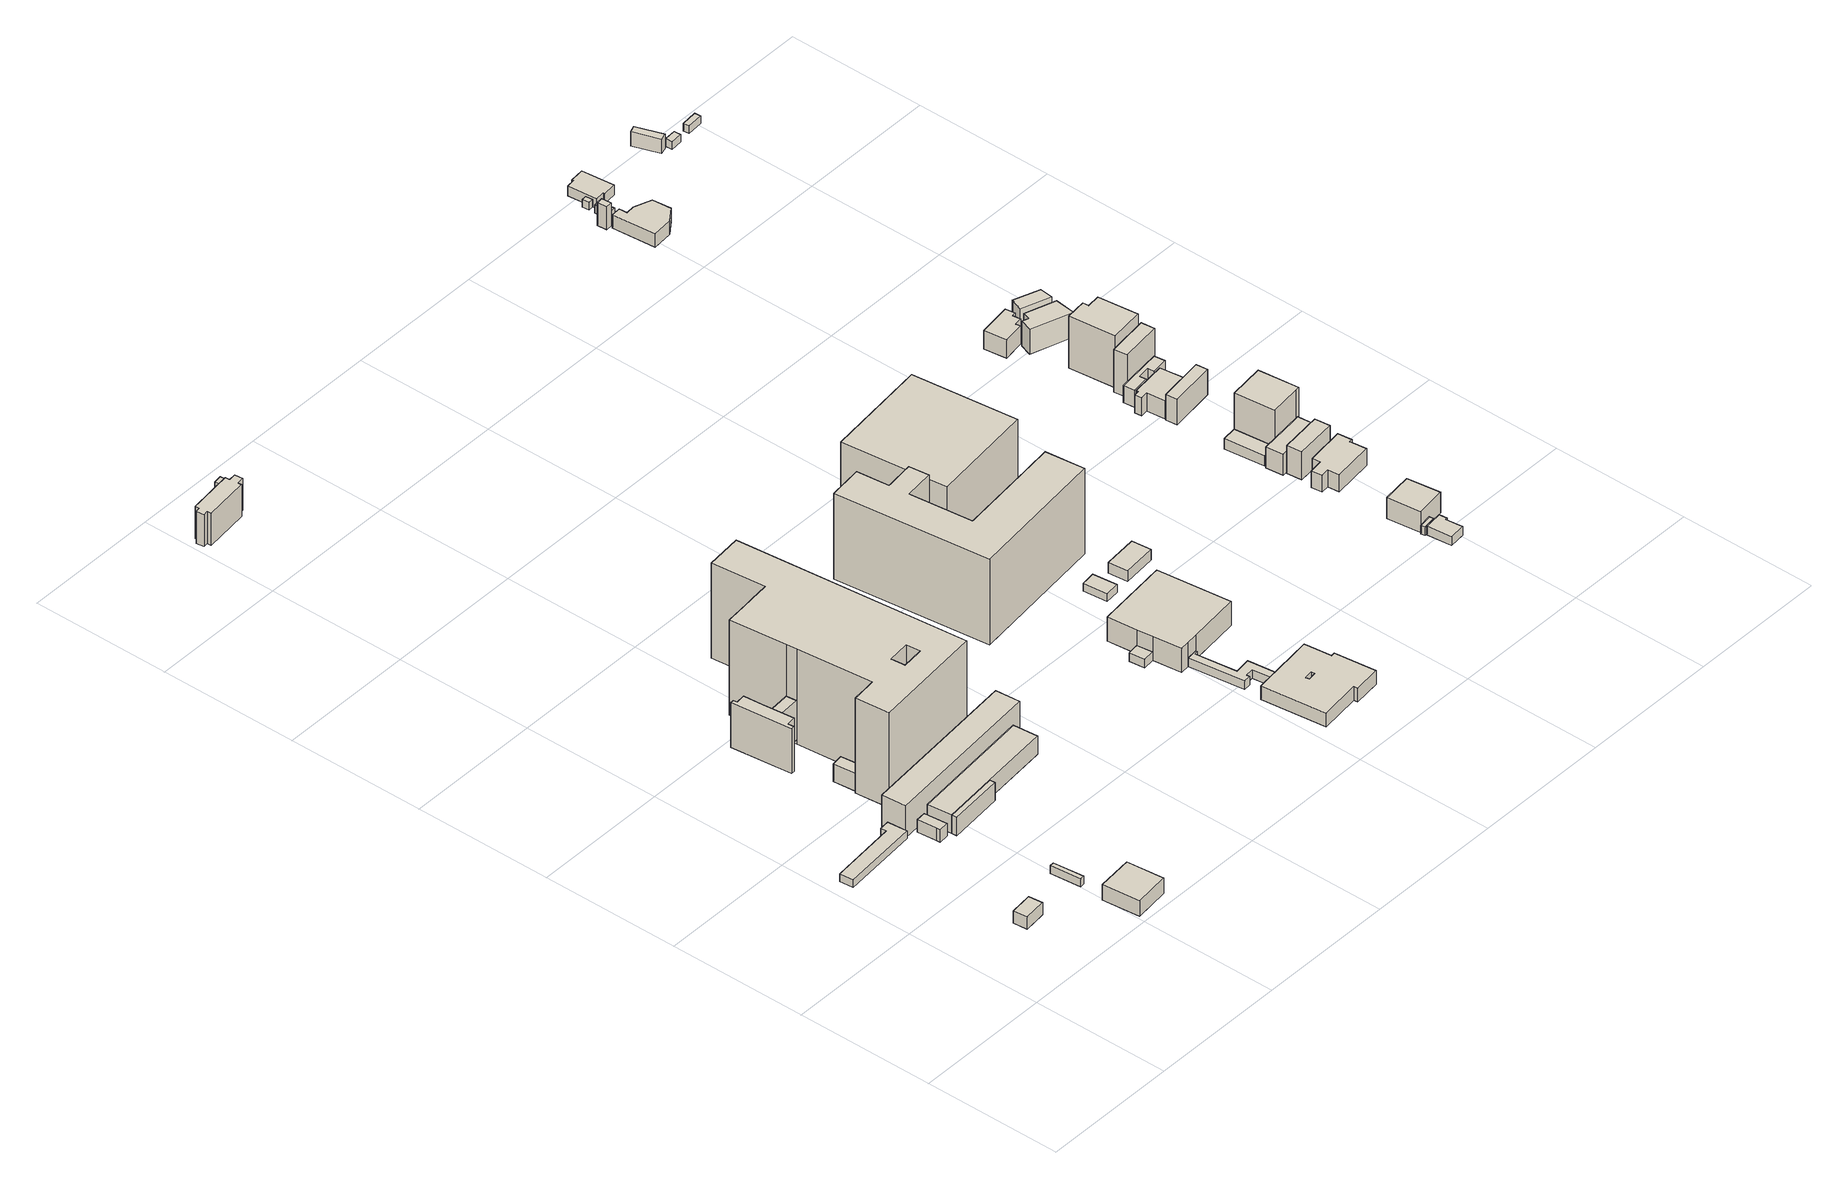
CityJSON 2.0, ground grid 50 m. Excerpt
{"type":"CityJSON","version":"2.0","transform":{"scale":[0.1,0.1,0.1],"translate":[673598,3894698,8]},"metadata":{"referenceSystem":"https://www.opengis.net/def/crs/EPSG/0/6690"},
"CityObjects":{
"building1":{"type":"Building","attributes":{"class":"3003","usage":"421","measuredHeight":9.3,"storeysAboveGround":1,"BuildingDetailAttribute.totalFloorArea":42.34,"BuildingDetailAttribute.buildingFootprintArea":42.34,"BuildingDetailAttribute.buildingRoofEdgeArea":42.34,"BuildingDetailAttribute.urbanPlanType":"21","BuildingDetailAttribute.landUseType":"214","BuildingDetailAttribute.surveyYear":2021,"BuildingIDAttribute.prefecture":"23","BuildingIDAttribute.city":"23106"},"address":[{"country":"日本","locality":"愛知県名古屋市"}],"geometry":[{"type":"Solid","lod":"1","boundaries":[[[[0,1,2,3]],[[2,4,5,3]],[[1,6,4,2]],[[0,7,6,1]],[[3,5,7,0]],[[4,6,7,5]]]]}]},
"building2":{"type":"Building","attributes":{"class":"3003","usage":"421","measuredHeight":4.6,"storeysAboveGround":1,"BuildingDetailAttribute.totalFloorArea":151.61,"BuildingDetailAttribute.buildingFootprintArea":151.61,"BuildingDetailAttribute.buildingRoofEdgeArea":151.61,"BuildingDetailAttribute.urbanPlanType":"21","BuildingDetailAttribute.landUseType":"214","BuildingDetailAttribute.surveyYear":2021,"BuildingIDAttribute.prefecture":"23","BuildingIDAttribute.city":"23106"},"address":[{"country":"日本","locality":"愛知県名古屋市"}],"geometry":[{"type":"Solid","lod":"1","boundaries":[[[[8,9,10,11,12,13]],[[12,14,15,13]],[[11,16,14,12]],[[10,17,16,11]],[[9,18,17,10]],[[8,19,18,9]],[[13,15,19,8]],[[14,16,17,18,19,15]]]]}]},
"building3":{"type":"Building","attributes":{"class":"3001","usage":"421","measuredHeight":5.9,"storeysAboveGround":1,"BuildingDetailAttribute.totalFloorArea":30.28,"BuildingDetailAttribute.buildingFootprintArea":30.28,"BuildingDetailAttribute.buildingRoofEdgeArea":30.28,"BuildingDetailAttribute.urbanPlanType":"21","BuildingDetailAttribute.landUseType":"214","BuildingDetailAttribute.surveyYear":2021,"BuildingIDAttribute.prefecture":"23","BuildingIDAttribute.city":"23106"},"address":[{"country":"日本","locality":"愛知県名古屋市"}],"geometry":[{"type":"Solid","lod":"1","boundaries":[[[[20,21,22,23,24]],[[23,25,26,24]],[[22,27,25,23]],[[21,28,27,22]],[[20,29,28,21]],[[24,26,29,20]],[[25,27,28,29,26]]]]}]},
"building4":{"type":"Building","attributes":{"class":"9999","usage":"421","measuredHeight":3.7,"storeysAboveGround":1,"BuildingDetailAttribute.totalFloorArea":19.11,"BuildingDetailAttribute.buildingFootprintArea":19.11,"BuildingDetailAttribute.buildingRoofEdgeArea":19.11,"BuildingDetailAttribute.urbanPlanType":"21","BuildingDetailAttribute.landUseType":"214","BuildingDetailAttribute.surveyYear":2021,"BuildingIDAttribute.prefecture":"23","BuildingIDAttribute.city":"23106"},"address":[{"country":"日本","locality":"愛知県名古屋市"}],"geometry":[{"type":"Solid","lod":"1","boundaries":[[[[30,31,32,33]],[[32,34,35,33]],[[31,36,34,32]],[[30,37,36,31]],[[33,35,37,30]],[[34,36,37,35]]]]}]},
"building5":{"type":"Building","attributes":{"class":"9999","usage":"421","measuredHeight":16.4,"storeysAboveGround":1,"BuildingDetailAttribute.totalFloorArea":176.17,"BuildingDetailAttribute.buildingFootprintArea":176.17,"BuildingDetailAttribute.buildingRoofEdgeArea":176.17,"BuildingDetailAttribute.urbanPlanType":"21","BuildingDetailAttribute.landUseType":"214","BuildingDetailAttribute.surveyYear":2021,"BuildingIDAttribute.prefecture":"23","BuildingIDAttribute.city":"23106"},"address":[{"country":"日本","locality":"愛知県名古屋市"}],"geometry":[{"type":"Solid","lod":"1","boundaries":[[[[38,39,40,41]],[[40,42,43,41]],[[39,44,42,40]],[[38,45,44,39]],[[41,43,45,38]],[[42,44,45,43]]]]}]},
"building6":{"type":"Building","attributes":{"class":"9999","usage":"421","measuredHeight":8.1,"storeysAboveGround":1,"BuildingDetailAttribute.totalFloorArea":39.26,"BuildingDetailAttribute.buildingFootprintArea":39.26,"BuildingDetailAttribute.buildingRoofEdgeArea":39.26,"BuildingDetailAttribute.urbanPlanType":"21","BuildingDetailAttribute.landUseType":"214","BuildingDetailAttribute.surveyYear":2021,"BuildingIDAttribute.prefecture":"23","BuildingIDAttribute.city":"23106"},"address":[{"country":"日本","locality":"愛知県名古屋市"}],"geometry":[{"type":"Solid","lod":"1","boundaries":[[[[46,47,48,49]],[[48,50,51,49]],[[47,52,50,48]],[[46,53,52,47]],[[49,51,53,46]],[[50,52,53,51]]]]}]},
"building7":{"type":"Building","attributes":{"class":"3003","usage":"421","measuredHeight":20.4,"storeysAboveGround":4,"BuildingDetailAttribute.totalFloorArea":359.58,"BuildingDetailAttribute.buildingFootprintArea":89.9,"BuildingDetailAttribute.buildingRoofEdgeArea":89.9,"BuildingDetailAttribute.urbanPlanType":"21","BuildingDetailAttribute.landUseType":"214","BuildingDetailAttribute.surveyYear":2021,"BuildingIDAttribute.prefecture":"23","BuildingIDAttribute.city":"23106"},"address":[{"country":"日本","locality":"愛知県名古屋市"}],"geometry":[{"type":"Solid","lod":"1","boundaries":[[[[54,55,56,57,58,59,60,61,62,63]],[[62,64,65,63]],[[61,66,64,62]],[[60,67,66,61]],[[59,68,67,60]],[[58,69,68,59]],[[57,70,69,58]],[[56,71,70,57]],[[55,72,71,56]],[[54,73,72,55]],[[63,65,73,54]],[[64,66,67,68,69,70,71,72,73,65]]]]}]},
"building8":{"type":"Building","attributes":{"class":"3003","usage":"421","measuredHeight":28.9,"storeysAboveGround":1,"BuildingDetailAttribute.totalFloorArea":34.9,"BuildingDetailAttribute.buildingFootprintArea":34.9,"BuildingDetailAttribute.buildingRoofEdgeArea":34.9,"BuildingDetailAttribute.urbanPlanType":"21","BuildingDetailAttribute.landUseType":"214","BuildingDetailAttribute.surveyYear":2021,"BuildingIDAttribute.prefecture":"23","BuildingIDAttribute.city":"23106"},"address":[{"country":"日本","locality":"愛知県名古屋市"}],"geometry":[{"type":"Solid","lod":"1","boundaries":[[[[74,75,76,77]],[[76,78,79,77]],[[75,80,78,76]],[[74,81,80,75]],[[77,79,81,74]],[[78,80,81,79]]]]}]},
"building9":{"type":"Building","attributes":{"class":"9999","usage":"421","measuredHeight":21.2,"storeysAboveGround":4,"BuildingDetailAttribute.totalFloorArea":181.67,"BuildingDetailAttribute.buildingFootprintArea":45.42,"BuildingDetailAttribute.buildingRoofEdgeArea":45.42,"BuildingDetailAttribute.urbanPlanType":"21","BuildingDetailAttribute.landUseType":"214","BuildingDetailAttribute.surveyYear":2021,"BuildingIDAttribute.prefecture":"23","BuildingIDAttribute.city":"23106"},"address":[{"country":"日本","locality":"愛知県名古屋市"}],"geometry":[{"type":"Solid","lod":"1","boundaries":[[[[82,83,84,85,86,87,88,89]],[[88,90,91,89]],[[87,92,90,88]],[[86,93,92,87]],[[85,94,93,86]],[[84,95,94,85]],[[83,96,95,84]],[[82,97,96,83]],[[89,91,97,82]],[[90,92,93,94,95,96,97,91]]]]}]},
"building10":{"type":"Building","attributes":{"class":"3002","usage":"421","measuredHeight":10.1,"storeysAboveGround":1,"BuildingDetailAttribute.totalFloorArea":399.85,"BuildingDetailAttribute.buildingFootprintArea":399.85,"BuildingDetailAttribute.buildingRoofEdgeArea":399.85,"BuildingDetailAttribute.urbanPlanType":"21","BuildingDetailAttribute.landUseType":"214","BuildingDetailAttribute.surveyYear":2021,"BuildingIDAttribute.prefecture":"23","BuildingIDAttribute.city":"23106"},"address":[{"country":"日本","locality":"愛知県名古屋市"}],"geometry":[{"type":"Solid","lod":"1","boundaries":[[[[47,98,99,100,48]],[[100,101,50,48]],[[99,102,101,100]],[[98,103,102,99]],[[47,52,103,98]],[[48,50,52,47]],[[101,102,103,52,50]]]]}]},
"building11":{"type":"Building","attributes":{"class":"3002","usage":"421","measuredHeight":17.5,"storeysAboveGround":3,"BuildingDetailAttribute.totalFloorArea":1591.89,"BuildingDetailAttribute.buildingFootprintArea":530.63,"BuildingDetailAttribute.buildingRoofEdgeArea":530.63,"BuildingDetailAttribute.urbanPlanType":"21","BuildingDetailAttribute.landUseType":"214","BuildingDetailAttribute.surveyYear":2021,"BuildingIDAttribute.prefecture":"23","BuildingIDAttribute.city":"23106"},"address":[{"country":"日本","locality":"愛知県名古屋市"}],"geometry":[{"type":"Solid","lod":"1","boundaries":[[[[104,105,106,107]],[[106,108,109,107]],[[105,110,108,106]],[[104,111,110,105]],[[107,109,111,104]],[[108,110,111,109]]]]}]},
"building12":{"type":"Building","attributes":{"class":"9999","usage":"421","measuredHeight":31.5,"storeysAboveGround":8,"BuildingDetailAttribute.totalFloorArea":145.2,"BuildingDetailAttribute.buildingFootprintArea":18.15,"BuildingDetailAttribute.buildingRoofEdgeArea":18.15,"BuildingDetailAttribute.urbanPlanType":"21","BuildingDetailAttribute.landUseType":"214","BuildingDetailAttribute.surveyYear":2021,"BuildingIDAttribute.prefecture":"23","BuildingIDAttribute.city":"23106"},"address":[{"country":"日本","locality":"愛知県名古屋市"}],"geometry":[{"type":"Solid","lod":"1","boundaries":[[[[112,113,114,115,116,117,118,119]],[[118,120,121,119]],[[117,122,120,118]],[[116,123,122,117]],[[115,124,123,116]],[[114,125,124,115]],[[113,126,125,114]],[[112,127,126,113]],[[119,121,127,112]],[[120,122,123,124,125,126,127,121]]]]}]},
"building13":{"type":"Building","attributes":{"class":"3002","usage":"421","measuredHeight":48.9,"storeysAboveGround":8,"BuildingDetailAttribute.totalFloorArea":19159.52,"BuildingDetailAttribute.buildingFootprintArea":2394.94,"BuildingDetailAttribute.buildingRoofEdgeArea":2394.94,"BuildingDetailAttribute.urbanPlanType":"21","BuildingDetailAttribute.landUseType":"214","BuildingDetailAttribute.surveyYear":2021,"BuildingIDAttribute.prefecture":"23","BuildingIDAttribute.city":"23106"},"address":[{"country":"日本","locality":"愛知県名古屋市"}],"geometry":[{"type":"Solid","lod":"1","boundaries":[[[[128,129,130,74,77,131,132,133,134,135,136,137,138,139],[140,141,142,143]],[[138,144,145,139]],[[137,146,144,138]],[[136,147,146,137]],[[135,148,147,136]],[[134,149,148,135]],[[133,150,149,134]],[[132,151,150,133]],[[131,152,151,132]],[[77,153,152,131]],[[74,154,153,77]],[[130,155,154,74]],[[129,156,155,130]],[[128,157,156,129]],[[139,145,157,128]],[[142,158,159,143]],[[141,160,158,142]],[[140,161,160,141]],[[143,159,161,140]],[[144,146,147,148,149,150,151,152,153,154,155,156,157,145],[158,160,161,159]]]]}]},
"building14":{"type":"Building","attributes":{"class":"3001","usage":"422","measuredHeight":12.4,"storeysAboveGround":2,"BuildingDetailAttribute.totalFloorArea":220.58,"BuildingDetailAttribute.buildingFootprintArea":110.29,"BuildingDetailAttribute.buildingRoofEdgeArea":110.29,"BuildingDetailAttribute.urbanPlanType":"21","BuildingDetailAttribute.landUseType":"214","BuildingDetailAttribute.surveyYear":2021,"BuildingIDAttribute.prefecture":"23","BuildingIDAttribute.city":"23106"},"geometry":[{"type":"Solid","lod":"1","boundaries":[[[[162,163,164,165,166,167,168,169,170,171,172,173]],[[172,174,175,173]],[[171,176,174,172]],[[170,177,176,171]],[[169,178,177,170]],[[168,179,178,169]],[[167,180,179,168]],[[166,181,180,167]],[[165,182,181,166]],[[164,183,182,165]],[[163,184,183,164]],[[162,185,184,163]],[[173,175,185,162]],[[174,176,177,178,179,180,181,182,183,184,185,175]]]]}]},
"building15":{"type":"Building","attributes":{"class":"3001","usage":"461","measuredHeight":4.6,"storeysAboveGround":9999,"BuildingDetailAttribute.totalFloorArea":-9999,"BuildingDetailAttribute.buildingFootprintArea":-9999,"BuildingDetailAttribute.buildingRoofEdgeArea":9.39,"BuildingDetailAttribute.urbanPlanType":"21","BuildingDetailAttribute.landUseType":"214","BuildingDetailAttribute.surveyYear":2016,"BuildingIDAttribute.prefecture":"23","BuildingIDAttribute.city":"23106"},"geometry":[{"type":"Solid","lod":"1","boundaries":[[[[186,187,188,189]],[[188,190,191,189]],[[187,192,190,188]],[[186,193,192,187]],[[189,191,193,186]],[[190,192,193,191]]]]}]},
"building16":{"type":"Building","attributes":{"class":"3001","usage":"421","measuredHeight":6.3,"storeysAboveGround":1,"BuildingDetailAttribute.totalFloorArea":24.68,"BuildingDetailAttribute.buildingFootprintArea":24.68,"BuildingDetailAttribute.buildingRoofEdgeArea":24.68,"BuildingDetailAttribute.urbanPlanType":"21","BuildingDetailAttribute.landUseType":"214","BuildingDetailAttribute.surveyYear":2021,"BuildingIDAttribute.prefecture":"23","BuildingIDAttribute.city":"23106"},"address":[{"country":"日本","locality":"愛知県名古屋市"}],"geometry":[{"type":"Solid","lod":"1","boundaries":[[[[194,195,196,197]],[[196,198,199,197]],[[195,200,198,196]],[[194,201,200,195]],[[197,199,201,194]],[[198,200,201,199]]]]}]},
"building17":{"type":"Building","attributes":{"class":"3003","usage":"421","measuredHeight":3.4,"storeysAboveGround":1,"BuildingDetailAttribute.totalFloorArea":98.91,"BuildingDetailAttribute.buildingFootprintArea":98.91,"BuildingDetailAttribute.buildingRoofEdgeArea":98.91,"BuildingDetailAttribute.urbanPlanType":"21","BuildingDetailAttribute.landUseType":"214","BuildingDetailAttribute.surveyYear":2021,"BuildingIDAttribute.prefecture":"23","BuildingIDAttribute.city":"23106"},"address":[{"country":"日本","locality":"愛知県名古屋市"}],"geometry":[{"type":"Solid","lod":"1","boundaries":[[[[202,203,204,205,206,207,208,209,210,211,212,213]],[[212,214,215,213]],[[211,216,214,212]],[[210,217,216,211]],[[209,218,217,210]],[[208,219,218,209]],[[207,220,219,208]],[[206,221,220,207]],[[205,222,221,206]],[[204,223,222,205]],[[203,224,223,204]],[[202,225,224,203]],[[213,215,225,202]],[[214,216,217,218,219,220,221,222,223,224,225,215]]]]}]},
"building18":{"type":"Building","attributes":{"class":"3001","usage":"421","measuredHeight":15.3,"storeysAboveGround":1,"BuildingDetailAttribute.totalFloorArea":584.21,"BuildingDetailAttribute.buildingFootprintArea":584.21,"BuildingDetailAttribute.buildingRoofEdgeArea":584.21,"BuildingDetailAttribute.urbanPlanType":"21","BuildingDetailAttribute.landUseType":"214","BuildingDetailAttribute.surveyYear":2021,"BuildingIDAttribute.prefecture":"23","BuildingIDAttribute.city":"23106"},"address":[{"country":"日本","locality":"愛知県名古屋市"}],"geometry":[{"type":"Solid","lod":"1","boundaries":[[[[226,227,228,229,230,231,232,205,204,233],[234,235,236,237]],[[204,238,239,233]],[[205,240,238,204]],[[232,241,240,205]],[[231,242,241,232]],[[230,243,242,231]],[[229,244,243,230]],[[228,245,244,229]],[[227,246,245,228]],[[226,247,246,227]],[[233,239,247,226]],[[236,248,249,237]],[[235,250,248,236]],[[234,251,250,235]],[[237,249,251,234]],[[238,240,241,242,243,244,245,246,247,239],[248,250,251,249]]]]}]},
"building19":{"type":"Building","attributes":{"class":"3001","usage":"421","measuredHeight":12.3,"storeysAboveGround":2,"BuildingDetailAttribute.totalFloorArea":1438.06,"BuildingDetailAttribute.buildingFootprintArea":719.03,"BuildingDetailAttribute.buildingRoofEdgeArea":719.03,"BuildingDetailAttribute.urbanPlanType":"21","BuildingDetailAttribute.landUseType":"214","BuildingDetailAttribute.surveyYear":2021,"BuildingIDAttribute.prefecture":"23","BuildingIDAttribute.city":"23106"},"address":[{"country":"日本","locality":"愛知県名古屋市"}],"geometry":[{"type":"Solid","lod":"1","boundaries":[[[[252,197,196,253,254,255,211,210]],[[211,256,257,210]],[[255,258,256,211]],[[254,259,258,255]],[[253,260,259,254]],[[196,261,260,253]],[[197,262,261,196]],[[252,263,262,197]],[[210,257,263,252]],[[256,258,259,260,261,262,263,257]]]]}]},
"building20":{"type":"Building","attributes":{"class":"9999","usage":"422","measuredHeight":44.2,"storeysAboveGround":3,"BuildingDetailAttribute.totalFloorArea":4000.99,"BuildingDetailAttribute.buildingFootprintArea":1333.66,"BuildingDetailAttribute.buildingRoofEdgeArea":2794.85,"BuildingDetailAttribute.urbanPlanType":"21","BuildingDetailAttribute.landUseType":"214","BuildingDetailAttribute.surveyYear":2021,"BuildingIDAttribute.prefecture":"23","BuildingIDAttribute.city":"23106"},"address":[{"country":"日本","locality":"愛知県名古屋市"}],"geometry":[{"type":"Solid","lod":"1","boundaries":[[[[264,265,266,267,268,269,270,271,272,273,274]],[[273,275,276,274]],[[272,277,275,273]],[[271,278,277,272]],[[270,279,278,271]],[[269,280,279,270]],[[268,281,280,269]],[[267,282,281,268]],[[266,283,282,267]],[[265,284,283,266]],[[264,285,284,265]],[[274,276,285,264]],[[275,277,278,279,280,281,282,283,284,285,276]]]]}]},
"building21":{"type":"Building","attributes":{"class":"3001","usage":"421","measuredHeight":3.2,"storeysAboveGround":1,"BuildingDetailAttribute.totalFloorArea":47.02,"BuildingDetailAttribute.buildingFootprintArea":47.02,"BuildingDetailAttribute.buildingRoofEdgeArea":47.02,"BuildingDetailAttribute.urbanPlanType":"21","BuildingDetailAttribute.landUseType":"214","BuildingDetailAttribute.surveyYear":2021,"BuildingIDAttribute.prefecture":"23","BuildingIDAttribute.city":"23106"},"address":[{"country":"日本","locality":"愛知県名古屋市"}],"geometry":[{"type":"Solid","lod":"1","boundaries":[[[[286,287,288,289]],[[288,290,291,289]],[[287,292,290,288]],[[286,293,292,287]],[[289,291,293,286]],[[290,292,293,291]]]]}]},
"building22":{"type":"Building","attributes":{"class":"3001","usage":"422","measuredHeight":13.4,"storeysAboveGround":1,"BuildingDetailAttribute.totalFloorArea":58.4,"BuildingDetailAttribute.buildingFootprintArea":58.4,"BuildingDetailAttribute.buildingRoofEdgeArea":58.4,"BuildingDetailAttribute.urbanPlanType":"21","BuildingDetailAttribute.landUseType":"214","BuildingDetailAttribute.surveyYear":2021,"BuildingIDAttribute.prefecture":"23","BuildingIDAttribute.city":"23106"},"address":[{"country":"日本","locality":"愛知県名古屋市"}],"geometry":[{"type":"Solid","lod":"1","boundaries":[[[[294,295,296,297]],[[296,298,299,297]],[[295,300,298,296]],[[294,301,300,295]],[[297,299,301,294]],[[298,300,301,299]]]]}]},
"building23":{"type":"Building","attributes":{"class":"3001","usage":"421","measuredHeight":13.2,"storeysAboveGround":1,"BuildingDetailAttribute.totalFloorArea":86.48,"BuildingDetailAttribute.buildingFootprintArea":86.48,"BuildingDetailAttribute.buildingRoofEdgeArea":86.48,"BuildingDetailAttribute.urbanPlanType":"21","BuildingDetailAttribute.landUseType":"214","BuildingDetailAttribute.surveyYear":2021,"BuildingIDAttribute.prefecture":"23","BuildingIDAttribute.city":"23106"},"address":[{"country":"日本","locality":"愛知県名古屋市"}],"geometry":[{"type":"Solid","lod":"1","boundaries":[[[[302,303,304,305]],[[304,306,307,305]],[[303,308,306,304]],[[302,309,308,303]],[[305,307,309,302]],[[306,308,309,307]]]]}]},
"building24":{"type":"Building","attributes":{"class":"3002","usage":"421","measuredHeight":44.2,"storeysAboveGround":8,"BuildingDetailAttribute.totalFloorArea":11689.52,"BuildingDetailAttribute.buildingFootprintArea":1461.19,"BuildingDetailAttribute.buildingRoofEdgeArea":2794.85,"BuildingDetailAttribute.urbanPlanType":"21","BuildingDetailAttribute.landUseType":"214","BuildingDetailAttribute.surveyYear":2021,"BuildingIDAttribute.prefecture":"23","BuildingIDAttribute.city":"23106"},"address":[{"country":"日本","locality":"愛知県名古屋市"}],"geometry":[{"type":"Solid","lod":"1","boundaries":[[[[310,311,312,313,314,315]],[[314,316,317,315]],[[313,318,316,314]],[[312,319,318,313]],[[311,320,319,312]],[[310,321,320,311]],[[315,317,321,310]],[[316,318,319,320,321,317]]]]}]},
"building25":{"type":"Building","attributes":{"class":"9999","usage":"461","measuredHeight":6.3,"storeysAboveGround":9999,"BuildingDetailAttribute.totalFloorArea":-9999,"BuildingDetailAttribute.buildingFootprintArea":-9999,"BuildingDetailAttribute.buildingRoofEdgeArea":7.6,"BuildingDetailAttribute.urbanPlanType":"21","BuildingDetailAttribute.landUseType":"211","BuildingDetailAttribute.surveyYear":2021,"BuildingIDAttribute.prefecture":"23","BuildingIDAttribute.city":"23102"},"geometry":[{"type":"Solid","lod":"1","boundaries":[[[[322,323,324,325]],[[324,326,327,325]],[[323,328,326,324]],[[322,329,328,323]],[[325,327,329,322]],[[326,328,329,327]]]]}]},
"building26":{"type":"Building","attributes":{"class":"3001","usage":"402","measuredHeight":3.4,"storeysAboveGround":1,"BuildingDetailAttribute.totalFloorArea":54.65,"BuildingDetailAttribute.buildingFootprintArea":54.65,"BuildingDetailAttribute.buildingRoofEdgeArea":54.65,"BuildingDetailAttribute.urbanPlanType":"21","BuildingDetailAttribute.landUseType":"212","BuildingDetailAttribute.surveyYear":2021,"BuildingIDAttribute.prefecture":"23","BuildingIDAttribute.city":"23102"},"address":[{"country":"日本","locality":"愛知県名古屋市"}],"geometry":[{"type":"Solid","lod":"1","boundaries":[[[[330,331,332,333,334,335]],[[334,336,337,335]],[[333,338,336,334]],[[332,339,338,333]],[[331,340,339,332]],[[330,341,340,331]],[[335,337,341,330]],[[336,338,339,340,341,337]]]]}]},
"building27":{"type":"Building","attributes":{"class":"3001","usage":"411","measuredHeight":9.1,"storeysAboveGround":2,"BuildingDetailAttribute.totalFloorArea":263.4,"BuildingDetailAttribute.buildingFootprintArea":131.7,"BuildingDetailAttribute.buildingRoofEdgeArea":131.7,"BuildingDetailAttribute.urbanPlanType":"21","BuildingDetailAttribute.landUseType":"211","BuildingDetailAttribute.surveyYear":2021,"BuildingIDAttribute.prefecture":"23","BuildingIDAttribute.city":"23102"},"address":[{"country":"日本","locality":"愛知県名古屋市"}],"geometry":[{"type":"Solid","lod":"1","boundaries":[[[[342,343,344,345]],[[344,346,347,345]],[[343,348,346,344]],[[342,349,348,343]],[[345,347,349,342]],[[346,348,349,347]]]]}]},
"building28":{"type":"Building","attributes":{"class":"3003","usage":"401","measuredHeight":19,"storeysAboveGround":1,"BuildingDetailAttribute.totalFloorArea":78.79,"BuildingDetailAttribute.buildingFootprintArea":78.79,"BuildingDetailAttribute.buildingRoofEdgeArea":78.79,"BuildingDetailAttribute.urbanPlanType":"21","BuildingDetailAttribute.landUseType":"212","BuildingDetailAttribute.surveyYear":2021,"BuildingIDAttribute.prefecture":"23","BuildingIDAttribute.city":"23102"},"address":[{"country":"日本","locality":"愛知県名古屋市"}],"geometry":[{"type":"Solid","lod":"1","boundaries":[[[[350,351,352,353]],[[352,354,355,353]],[[351,356,354,352]],[[350,357,356,351]],[[353,355,357,350]],[[354,356,357,355]]]]}]},
"building29":{"type":"Building","attributes":{"class":"3001","usage":"413","measuredHeight":8.5,"storeysAboveGround":2,"BuildingDetailAttribute.totalFloorArea":355.18,"BuildingDetailAttribute.buildingFootprintArea":177.59,"BuildingDetailAttribute.buildingRoofEdgeArea":177.59,"BuildingDetailAttribute.urbanPlanType":"21","BuildingDetailAttribute.landUseType":"212","BuildingDetailAttribute.surveyYear":2021,"BuildingIDAttribute.prefecture":"23","BuildingIDAttribute.city":"23102"},"address":[{"country":"日本","locality":"愛知県名古屋市"}],"geometry":[{"type":"Solid","lod":"1","boundaries":[[[[358,359,360,361,362,363,364,365,366,367]],[[366,368,369,367]],[[365,370,368,366]],[[364,371,370,365]],[[363,372,371,364]],[[362,373,372,363]],[[361,374,373,362]],[[360,375,374,361]],[[359,376,375,360]],[[358,377,376,359]],[[367,369,377,358]],[[368,370,371,372,373,374,375,376,377,369]]]]}]},
"building30":{"type":"Building","attributes":{"class":"3002","usage":"413","measuredHeight":12.8,"storeysAboveGround":3,"BuildingDetailAttribute.totalFloorArea":248.84,"BuildingDetailAttribute.buildingFootprintArea":82.95,"BuildingDetailAttribute.buildingRoofEdgeArea":82.95,"BuildingDetailAttribute.urbanPlanType":"21","BuildingDetailAttribute.landUseType":"212","BuildingDetailAttribute.surveyYear":2021,"BuildingIDAttribute.prefecture":"23","BuildingIDAttribute.city":"23102"},"address":[{"country":"日本","locality":"愛知県名古屋市"}],"geometry":[{"type":"Solid","lod":"1","boundaries":[[[[378,379,380,381]],[[380,382,383,381]],[[379,384,382,380]],[[378,385,384,379]],[[381,383,385,378]],[[382,384,385,383]]]]}]},
"building31":{"type":"Building","attributes":{"class":"9999","usage":"413","measuredHeight":20.1,"storeysAboveGround":2,"BuildingDetailAttribute.totalFloorArea":208.03,"BuildingDetailAttribute.buildingFootprintArea":104.02,"BuildingDetailAttribute.buildingRoofEdgeArea":104.02,"BuildingDetailAttribute.urbanPlanType":"21","BuildingDetailAttribute.landUseType":"212","BuildingDetailAttribute.surveyYear":2021,"BuildingIDAttribute.prefecture":"23","BuildingIDAttribute.city":"23102"},"address":[{"country":"日本","locality":"愛知県名古屋市"}],"geometry":[{"type":"Solid","lod":"1","boundaries":[[[[386,387,388,389,390,391]],[[390,392,393,391]],[[389,394,392,390]],[[388,395,394,389]],[[387,396,395,388]],[[386,397,396,387]],[[391,393,397,386]],[[392,394,395,396,397,393]]]]}]},
"building32":{"type":"Building","attributes":{"class":"3002","usage":"401","measuredHeight":23.5,"storeysAboveGround":5,"BuildingDetailAttribute.totalFloorArea":954.62,"BuildingDetailAttribute.buildingFootprintArea":190.93,"BuildingDetailAttribute.buildingRoofEdgeArea":190.93,"BuildingDetailAttribute.urbanPlanType":"21","BuildingDetailAttribute.landUseType":"212","BuildingDetailAttribute.surveyYear":2021,"BuildingIDAttribute.prefecture":"23","BuildingIDAttribute.city":"23102"},"address":[{"country":"日本","locality":"愛知県名古屋市"}],"geometry":[{"type":"Solid","lod":"1","boundaries":[[[[398,399,400,401,402]],[[401,403,404,402]],[[400,405,403,401]],[[399,406,405,400]],[[398,407,406,399]],[[402,404,407,398]],[[403,405,406,407,404]]]]}]},
"building33":{"type":"Building","attributes":{"class":"3001","usage":"411","measuredHeight":8,"storeysAboveGround":2,"BuildingDetailAttribute.totalFloorArea":256.95,"BuildingDetailAttribute.buildingFootprintArea":128.48,"BuildingDetailAttribute.buildingRoofEdgeArea":128.48,"BuildingDetailAttribute.urbanPlanType":"21","BuildingDetailAttribute.landUseType":"211","BuildingDetailAttribute.surveyYear":2021,"BuildingIDAttribute.prefecture":"23","BuildingIDAttribute.city":"23102"},"address":[{"country":"日本","locality":"愛知県名古屋市"}],"geometry":[{"type":"Solid","lod":"1","boundaries":[[[[408,409,410,411,412,413,414,415]],[[414,416,417,415]],[[413,418,416,414]],[[412,419,418,413]],[[411,420,419,412]],[[410,421,420,411]],[[409,422,421,410]],[[408,423,422,409]],[[415,417,423,408]],[[416,418,419,420,421,422,423,417]]]]}]},
"building34":{"type":"Building","attributes":{"class":"3001","usage":"411","measuredHeight":10.9,"storeysAboveGround":3,"BuildingDetailAttribute.totalFloorArea":208.05,"BuildingDetailAttribute.buildingFootprintArea":69.35,"BuildingDetailAttribute.buildingRoofEdgeArea":69.35,"BuildingDetailAttribute.urbanPlanType":"21","BuildingDetailAttribute.landUseType":"211","BuildingDetailAttribute.surveyYear":2021,"BuildingIDAttribute.prefecture":"23","BuildingIDAttribute.city":"23102"},"address":[{"country":"日本","locality":"愛知県名古屋市"}],"geometry":[{"type":"Solid","lod":"1","boundaries":[[[[424,425,426,427]],[[426,428,429,427]],[[425,430,428,426]],[[424,431,430,425]],[[427,429,431,424]],[[428,430,431,429]]]]}]},
"building35":{"type":"Building","attributes":{"class":"9999","usage":"401","measuredHeight":16.6,"storeysAboveGround":2,"BuildingDetailAttribute.totalFloorArea":114.92,"BuildingDetailAttribute.buildingFootprintArea":57.46,"BuildingDetailAttribute.buildingRoofEdgeArea":57.46,"BuildingDetailAttribute.urbanPlanType":"21","BuildingDetailAttribute.landUseType":"212","BuildingDetailAttribute.surveyYear":2021,"BuildingIDAttribute.prefecture":"23","BuildingIDAttribute.city":"23102"},"address":[{"country":"日本","locality":"愛知県名古屋市"}],"geometry":[{"type":"Solid","lod":"1","boundaries":[[[[432,433,434,435,436,437,438,439]],[[438,440,441,439]],[[437,442,440,438]],[[436,443,442,437]],[[435,444,443,436]],[[434,445,444,435]],[[433,446,445,434]],[[432,447,446,433]],[[439,441,447,432]],[[440,442,443,444,445,446,447,441]]]]}]},
"building36":{"type":"Building","attributes":{"class":"3002","usage":"401","measuredHeight":16.5,"storeysAboveGround":5,"BuildingDetailAttribute.totalFloorArea":366.66,"BuildingDetailAttribute.buildingFootprintArea":73.33,"BuildingDetailAttribute.buildingRoofEdgeArea":73.33,"BuildingDetailAttribute.urbanPlanType":"21","BuildingDetailAttribute.landUseType":"212","BuildingDetailAttribute.surveyYear":2021,"BuildingIDAttribute.prefecture":"23","BuildingIDAttribute.city":"23102"},"address":[{"country":"日本","locality":"愛知県名古屋市"}],"geometry":[{"type":"Solid","lod":"1","boundaries":[[[[448,449,450,451]],[[450,452,453,451]],[[449,454,452,450]],[[448,455,454,449]],[[451,453,455,448]],[[452,454,455,453]]]]}]},
"building37":{"type":"Building","attributes":{"class":"3001","usage":"411","measuredHeight":8.1,"storeysAboveGround":2,"BuildingDetailAttribute.totalFloorArea":175.98,"BuildingDetailAttribute.buildingFootprintArea":87.99,"BuildingDetailAttribute.buildingRoofEdgeArea":87.99,"BuildingDetailAttribute.urbanPlanType":"21","BuildingDetailAttribute.landUseType":"211","BuildingDetailAttribute.surveyYear":2021,"BuildingIDAttribute.prefecture":"23","BuildingIDAttribute.city":"23106"},"address":[{"country":"日本","locality":"愛知県名古屋市"}],"geometry":[{"type":"Solid","lod":"1","boundaries":[[[[456,457,458,459,460,461,462,463]],[[462,464,465,463]],[[461,466,464,462]],[[460,467,466,461]],[[459,468,467,460]],[[458,469,468,459]],[[457,470,469,458]],[[456,471,470,457]],[[463,465,471,456]],[[464,466,467,468,469,470,471,465]]]]}]},
"building38":{"type":"Building","attributes":{"class":"3002","usage":"401","measuredHeight":22.2,"storeysAboveGround":5,"BuildingDetailAttribute.totalFloorArea":981.9,"BuildingDetailAttribute.buildingFootprintArea":196.38,"BuildingDetailAttribute.buildingRoofEdgeArea":196.38,"BuildingDetailAttribute.urbanPlanType":"21","BuildingDetailAttribute.landUseType":"212","BuildingDetailAttribute.surveyYear":2021,"BuildingIDAttribute.prefecture":"23","BuildingIDAttribute.city":"23102"},"address":[{"country":"日本","locality":"愛知県名古屋市東区東外堀町３"}],"geometry":[{"type":"Solid","lod":"1","boundaries":[[[[472,473,474,475,476,477]],[[476,478,479,477]],[[475,480,478,476]],[[474,481,480,475]],[[473,482,481,474]],[[472,483,482,473]],[[477,479,483,472]],[[478,480,481,482,483,479]]]]}]},
"building39":{"type":"Building","attributes":{"class":"3003","usage":"461","measuredHeight":9.9,"storeysAboveGround":9999,"BuildingDetailAttribute.totalFloorArea":-9999,"BuildingDetailAttribute.buildingFootprintArea":-9999,"BuildingDetailAttribute.buildingRoofEdgeArea":8.03,"BuildingDetailAttribute.urbanPlanType":"21","BuildingDetailAttribute.landUseType":"212","BuildingDetailAttribute.surveyYear":2021,"BuildingIDAttribute.prefecture":"23","BuildingIDAttribute.city":"23106"},"geometry":[{"type":"Solid","lod":"1","boundaries":[[[[484,485,486,487]],[[486,488,489,487]],[[485,490,488,486]],[[484,491,490,485]],[[487,489,491,484]],[[488,490,491,489]]]]}]},
"building40":{"type":"Building","attributes":{"class":"3002","usage":"411","measuredHeight":10.6,"storeysAboveGround":3,"BuildingDetailAttribute.totalFloorArea":305.34,"BuildingDetailAttribute.buildingFootprintArea":101.78,"BuildingDetailAttribute.buildingRoofEdgeArea":101.78,"BuildingDetailAttribute.urbanPlanType":"21","BuildingDetailAttribute.landUseType":"211","BuildingDetailAttribute.surveyYear":2021,"BuildingIDAttribute.prefecture":"23","BuildingIDAttribute.city":"23102"},"address":[{"country":"日本","locality":"愛知県名古屋市"}],"geometry":[{"type":"Solid","lod":"1","boundaries":[[[[492,493,494,495,496,497]],[[496,498,499,497]],[[495,500,498,496]],[[494,501,500,495]],[[493,502,501,494]],[[492,503,502,493]],[[497,499,503,492]],[[498,500,501,502,503,499]]]]}]},
"building41":{"type":"Building","attributes":{"class":"3001","usage":"402","measuredHeight":13.2,"storeysAboveGround":1,"BuildingDetailAttribute.totalFloorArea":154.19,"BuildingDetailAttribute.buildingFootprintArea":154.19,"BuildingDetailAttribute.buildingRoofEdgeArea":154.19,"BuildingDetailAttribute.urbanPlanType":"21","BuildingDetailAttribute.landUseType":"212","BuildingDetailAttribute.surveyYear":2021,"BuildingIDAttribute.prefecture":"23","BuildingIDAttribute.city":"23102"},"address":[{"country":"日本","locality":"愛知県名古屋市東区三の丸四丁目３０１の一部"}],"geometry":[{"type":"Solid","lod":"1","boundaries":[[[[504,505,506,507,508,509,510,511]],[[510,512,513,511]],[[509,514,512,510]],[[508,515,514,509]],[[507,516,515,508]],[[506,517,516,507]],[[505,518,517,506]],[[504,519,518,505]],[[511,513,519,504]],[[512,514,515,516,517,518,519,513]]]]}]},
"building42":{"type":"Building","attributes":{"class":"3003","usage":"461","measuredHeight":7.7,"storeysAboveGround":9999,"BuildingDetailAttribute.totalFloorArea":-9999,"BuildingDetailAttribute.buildingFootprintArea":-9999,"BuildingDetailAttribute.buildingRoofEdgeArea":13.16,"BuildingDetailAttribute.urbanPlanType":"21","BuildingDetailAttribute.landUseType":"212","BuildingDetailAttribute.surveyYear":2021,"BuildingIDAttribute.prefecture":"23","BuildingIDAttribute.city":"23102"},"geometry":[{"type":"Solid","lod":"1","boundaries":[[[[520,521,522,523]],[[522,524,525,523]],[[521,526,524,522]],[[520,527,526,521]],[[523,525,527,520]],[[524,526,527,525]]]]}]},
"building43":{"type":"Building","attributes":{"class":"9999","usage":"461","measuredHeight":-9999,"storeysAboveGround":9999,"BuildingDetailAttribute.totalFloorArea":-9999,"BuildingDetailAttribute.buildingFootprintArea":-9999,"BuildingDetailAttribute.buildingRoofEdgeArea":4.57,"BuildingDetailAttribute.urbanPlanType":"21","BuildingDetailAttribute.landUseType":"212","BuildingDetailAttribute.surveyYear":2021,"BuildingIDAttribute.prefecture":"23","BuildingIDAttribute.city":"23102"},"geometry":[{"type":"Solid","lod":"1","boundaries":[[[[528,529,530,531]],[[530,532,533,531]],[[529,534,532,530]],[[528,535,534,529]],[[531,533,535,528]],[[532,534,535,533]]]]}]},
"building44":{"type":"Building","attributes":{"class":"3002","usage":"413","measuredHeight":9.7,"storeysAboveGround":3,"BuildingDetailAttribute.totalFloorArea":146.94,"BuildingDetailAttribute.buildingFootprintArea":48.98,"BuildingDetailAttribute.buildingRoofEdgeArea":48.98,"BuildingDetailAttribute.urbanPlanType":"21","BuildingDetailAttribute.landUseType":"212","BuildingDetailAttribute.surveyYear":2021,"BuildingIDAttribute.prefecture":"23","BuildingIDAttribute.city":"23106"},"address":[{"country":"日本","locality":"愛知県名古屋市"}],"geometry":[{"type":"Solid","lod":"1","boundaries":[[[[536,537,538,539]],[[538,540,541,539]],[[537,542,540,538]],[[536,543,542,537]],[[539,541,543,536]],[[540,542,543,541]]]]}]},
"building45":{"type":"Building","attributes":{"class":"3001","usage":"402","measuredHeight":9.8,"storeysAboveGround":1,"BuildingDetailAttribute.totalFloorArea":94.56,"BuildingDetailAttribute.buildingFootprintArea":94.56,"BuildingDetailAttribute.buildingRoofEdgeArea":94.56,"BuildingDetailAttribute.urbanPlanType":"21","BuildingDetailAttribute.landUseType":"212","BuildingDetailAttribute.surveyYear":2021,"BuildingIDAttribute.prefecture":"23","BuildingIDAttribute.city":"23102"},"geometry":[{"type":"Solid","lod":"1","boundaries":[[[[544,545,546,547,548,549,550,551]],[[550,552,553,551]],[[549,554,552,550]],[[548,555,554,549]],[[547,556,555,548]],[[546,557,556,547]],[[545,558,557,546]],[[544,559,558,545]],[[551,553,559,544]],[[552,554,555,556,557,558,559,553]]]]}]},
"building46":{"type":"Building","attributes":{"class":"3001","usage":"422","measuredHeight":6.6,"storeysAboveGround":1,"BuildingDetailAttribute.totalFloorArea":26.98,"BuildingDetailAttribute.buildingFootprintArea":26.98,"BuildingDetailAttribute.buildingRoofEdgeArea":26.98,"BuildingDetailAttribute.urbanPlanType":"21","BuildingDetailAttribute.landUseType":"214","BuildingDetailAttribute.surveyYear":2021,"BuildingIDAttribute.prefecture":"23","BuildingIDAttribute.city":"23102"},"geometry":[{"type":"Solid","lod":"1","boundaries":[[[[560,561,562,563]],[[562,564,565,563]],[[561,566,564,562]],[[560,567,566,561]],[[563,565,567,560]],[[564,566,567,565]]]]}]},
"building47":{"type":"Building","attributes":{"class":"3001","usage":"461","measuredHeight":-9999,"storeysAboveGround":9999,"BuildingDetailAttribute.totalFloorArea":-9999,"BuildingDetailAttribute.buildingFootprintArea":-9999,"BuildingDetailAttribute.buildingRoofEdgeArea":10.85,"BuildingDetailAttribute.urbanPlanType":"21","BuildingDetailAttribute.landUseType":"214","BuildingDetailAttribute.surveyYear":2021,"BuildingIDAttribute.prefecture":"23","BuildingIDAttribute.city":"23102"},"geometry":[{"type":"Solid","lod":"1","boundaries":[[[[568,569,570,571]],[[570,572,573,571]],[[569,574,572,570]],[[568,575,574,569]],[[571,573,575,568]],[[572,574,575,573]]]]}]},
"building48":{"type":"Building","attributes":{"class":"9999","usage":"461","measuredHeight":5.6,"storeysAboveGround":9999,"BuildingDetailAttribute.totalFloorArea":-9999,"BuildingDetailAttribute.buildingFootprintArea":-9999,"BuildingDetailAttribute.buildingRoofEdgeArea":13.08,"BuildingDetailAttribute.urbanPlanType":"21","BuildingDetailAttribute.landUseType":"214","BuildingDetailAttribute.surveyYear":2021,"BuildingIDAttribute.prefecture":"23","BuildingIDAttribute.city":"23102"},"geometry":[{"type":"Solid","lod":"1","boundaries":[[[[576,577,578,579]],[[578,580,581,579]],[[577,582,580,578]],[[576,583,582,577]],[[579,581,583,576]],[[580,582,583,581]]]]}]}
},
"vertices":[
[295,280,33],[300,229,33],[218,220,33],[213,271,33],[218,220,80],[213,271,80],[300,229,80],[295,280,80],
[5,722,61],[0,772,61],[245,796,61],[243,817,61],[279,820,61],[286,748,61],[279,820,91],[286,748,91],[243,817,91],[245,796,91],[0,772,91],[5,722,91],
[335,677,61],[328,745,61],[364,748,61],[372,665,61],[336,661,61],[372,665,110],[336,661,110],[364,748,110],[328,745,110],[335,677,110],
[474,227,33],[463,338,33],[480,339,33],[491,229,33],[480,339,63],[491,229,63],[463,338,63],[474,227,63],
[485,5,30],[471,140,30],[601,153,30],[614,19,30],[601,153,90],[614,19,90],[471,140,90],[485,5,90],
[394,645,59],[392,664,59],[592,684,59],[594,665,59],[592,684,130],[594,665,130],[392,664,130],[394,645,130],
[310,1436,36],[343,1440,36],[349,1375,36],[355,1319,36],[362,1256,36],[329,1253,36],[331,1231,36],[318,1230,36],[295,1449,36],[308,1450,36],[295,1449,210],[308,1450,210],[318,1230,210],[331,1231,210],[329,1253,210],[362,1256,210],[355,1319,210],[349,1375,210],[343,1440,210],[310,1436,210],
[412,1053,1],[403,1138,1],[444,1143,1],[453,1058,1],[444,1143,70],[453,1058,70],[403,1138,70],[412,1053,70],
[371,1366,18],[462,1373,18],[466,1336,18],[374,1329,18],[374,1321,18],[355,1319,18],[349,1375,18],[370,1376,18],[349,1375,170],[370,1376,170],[355,1319,170],[374,1321,170],[374,1329,170],[466,1336,170],[462,1373,170],[371,1366,170],
[383,752,59],[835,797,59],[843,709,59],[843,709,130],[835,797,130],[383,752,130],
[291,758,55],[282,846,55],[879,904,55],[887,816,55],[879,904,180],[887,816,180],[282,846,180],[291,758,180],
[559,1591,15],[532,1588,15],[527,1623,15],[519,1622,15],[516,1641,15],[561,1645,15],[563,1628,15],[555,1627,15],[563,1628,290],[555,1627,290],[561,1645,290],[516,1641,290],[519,1622,290],[527,1623,290],[532,1588,290],[559,1591,290],
[826,972,1],[417,930,1],[404,1053,1],[494,1062,1],[466,1336,1],[462,1373,1],[441,1579,1],[532,1588,1],[559,1591,1],[630,1598,1],[610,1793,1],[741,1806,1],[619,1039,1],[698,1047,1],[693,1098,1],[614,1089,1],[610,1793,370],[741,1806,370],[630,1598,370],[559,1591,370],[532,1588,370],[441,1579,370],[462,1373,370],[466,1336,370],[494,1062,370],[453,1058,370],[412,1053,370],[404,1053,370],[417,930,370],[826,972,370],[693,1098,370],[614,1089,370],[698,1047,370],[619,1039,370],
[182,3321,26],[208,3324,26],[211,3294,26],[185,3291,26],[186,3278,26],[24,3259,26],[22,3274,26],[5,3272,26],[1,3300,26],[19,3303,26],[18,3318,26],[180,3337,26],[18,3318,150],[180,3337,150],[19,3303,150],[1,3300,150],[5,3272,150],[22,3274,150],[24,3259,150],[186,3278,150],[185,3291,150],[211,3294,150],[208,3324,150],[182,3321,150],
[184,3348,64],[181,3379,64],[211,3382,64],[214,3351,64],[211,3382,110],[214,3351,110],[181,3379,110],[184,3348,110],
[1353,720,67],[1347,777,67],[1389,782,67],[1396,725,67],[1389,782,100],[1396,725,100],[1347,777,100],[1353,720,100],
[1490,474,67],[1548,482,67],[1562,371,67],[1534,368,67],[1524,444,67],[1494,440,67],[1496,429,67],[1469,426,67],[1442,626,67],[1483,631,67],[1484,625,67],[1471,623,67],[1484,625,100],[1471,623,100],[1483,631,100],[1442,626,100],[1469,426,100],[1496,429,100],[1494,440,100],[1524,444,100],[1534,368,100],[1562,371,100],[1548,482,100],[1490,474,100],
[1711,289,67],[1725,291,67],[1743,142,67],[1643,130,67],[1642,144,67],[1493,126,67],[1465,359,67],[1699,388,67],[1584,269,67],[1613,273,67],[1611,286,67],[1582,282,67],[1562,371,120],[1699,388,120],[1534,368,120],[1465,359,120],[1493,126,120],[1642,144,120],[1643,130,120],[1743,142,120],[1725,291,120],[1711,289,120],[1611,286,120],[1582,282,120],[1613,273,120],[1584,269,120],
[1408,622,67],[1377,889,67],[1643,919,67],[1674,652,67],[1483,631,160],[1442,626,160],[1674,652,160],[1643,919,160],[1377,889,160],[1389,782,160],[1396,725,160],[1408,622,160],
[1324,1542,65],[1217,1530,65],[1243,1303,65],[1536,1337,65],[1632,1348,65],[1649,1206,65],[1137,1147,65],[1072,1704,65],[1196,1719,65],[1209,1602,65],[1315,1615,65],[1209,1602,397],[1315,1615,397],[1196,1719,397],[1072,1704,397],[1137,1147,397],[1649,1206,397],[1632,1348,397],[1536,1337,397],[1243,1303,397],[1217,1530,397],[1324,1542,397],
[1518,1007,68],[1509,1095,68],[1561,1101,68],[1571,1013,68],[1561,1101,98],[1571,1013,98],[1509,1095,98],[1518,1007,98],
[1536,1337,66],[1529,1397,66],[1625,1409,66],[1632,1348,66],[1625,1409,120],[1632,1348,120],[1529,1397,120],[1536,1337,120],
[1629,1022,68],[1622,1092,68],[1745,1103,68],[1752,1034,68],[1745,1103,110],[1752,1034,110],[1622,1092,110],[1629,1022,110],
[1315,1615,48],[1287,1858,48],[1667,1902,48],[1711,1522,48],[1332,1478,48],[1324,1542,48],[1332,1478,380],[1324,1542,380],[1711,1522,380],[1667,1902,380],[1287,1858,380],[1315,1615,380],
[2372,483,67],[2370,498,67],[2418,505,67],[2420,489,67],[2418,505,100],[2420,489,100],[2370,498,100],[2372,483,100],
[2388,393,66],[2379,482,66],[2444,489,66],[2447,460,66],[2440,459,66],[2447,399,66],[2440,459,100],[2447,399,100],[2447,460,100],[2444,489,100],[2379,482,100],[2388,393,100],
[2372,501,69],[2357,621,69],[2465,634,69],[2481,515,69],[2465,634,150],[2481,515,150],[2357,621,150],[2372,501,150],
[2361,1065,70],[2308,1059,70],[2291,1204,70],[2345,1210,70],[2291,1204,110],[2345,1210,110],[2308,1059,110],[2361,1065,110],
[2513,832,65],[2365,814,65],[2360,856,65],[2331,852,65],[2326,891,65],[2375,897,65],[2372,927,65],[2511,944,65],[2517,893,65],[2506,892,65],[2517,893,130],[2506,892,130],[2511,944,130],[2372,927,130],[2375,897,130],[2326,891,130],[2331,852,130],[2360,856,130],[2365,814,130],[2513,832,130],
[2329,931,72],[2323,985,72],[2473,1002,72],[2479,947,72],[2473,1002,180],[2479,947,180],[2323,985,180],[2329,931,180],
[2312,989,69],[2305,1052,69],[2476,1071,69],[2482,1012,69],[2373,1000,69],[2374,996,69],[2373,1000,150],[2374,996,150],[2482,1012,150],[2476,1071,150],[2305,1052,150],[2312,989,150],
[2474,1225,75],[2491,1080,75],[2474,1078,75],[2361,1065,75],[2345,1210,75],[2361,1065,250],[2345,1210,250],[2474,1078,250],[2491,1080,250],[2474,1225,250],
[2407,1445,70],[2285,1430,70],[2277,1496,70],[2251,1493,70],[2248,1518,70],[2267,1520,70],[2266,1528,70],[2394,1543,70],[2266,1528,140],[2394,1543,140],[2267,1520,140],[2248,1518,140],[2251,1493,140],[2277,1496,140],[2285,1430,140],[2407,1445,140],
[2286,1384,71],[2281,1425,71],[2448,1447,71],[2453,1406,71],[2448,1447,170],[2453,1406,170],[2281,1425,170],[2286,1384,170],
[2430,1552,74],[2370,1545,74],[2367,1568,74],[2324,1563,74],[2327,1540,74],[2264,1532,74],[2259,1572,74],[2425,1592,74],[2259,1572,140],[2425,1592,140],[2264,1532,140],[2327,1540,140],[2324,1563,140],[2367,1568,140],[2370,1545,140],[2430,1552,140],
[2283,1578,75],[2277,1626,75],[2427,1645,75],[2433,1597,75],[2427,1645,240],[2433,1597,240],[2277,1626,240],[2283,1578,240],
[2197,1978,69],[2186,2059,69],[2306,2076,69],[2311,2041,69],[2296,2039,69],[2300,2010,69],[2272,2006,69],[2275,1989,69],[2272,2006,140],[2275,1989,140],[2300,2010,140],[2296,2039,140],[2311,2041,140],[2306,2076,140],[2186,2059,140],[2197,1978,140],
[2360,1793,68],[2408,1799,68],[2425,1654,68],[2302,1640,68],[2283,1807,68],[2358,1815,68],[2283,1807,270],[2358,1815,270],[2302,1640,270],[2425,1654,270],[2408,1799,270],[2360,1793,270],
[1889,3324,61],[1912,3326,61],[1915,3291,61],[1892,3289,61],[1915,3291,150],[1892,3289,150],[1912,3326,150],[1889,3324,150],
[2407,1960,74],[2399,1885,74],[2251,1934,74],[2266,1978,74],[2289,1970,74],[2298,1996,74],[2289,1970,170],[2298,1996,170],[2266,1978,170],[2251,1934,170],[2399,1885,170],[2407,1960,170],
[1938,3249,68],[1971,3252,68],[2033,3230,68],[2039,3162,68],[1990,3126,68],[1916,3120,68],[1902,3276,68],[1936,3279,68],[1902,3276,120],[1936,3279,120],[1916,3120,120],[1990,3126,120],[2039,3162,120],[2033,3230,120],[1971,3252,120],[1938,3249,120],
[1918,3359,73],[1941,3361,73],[1946,3305,73],[1923,3303,73],[1946,3305,103],[1923,3303,103],[1941,3361,103],[1918,3359,103],
[1917,3380,73],[1914,3405,73],[1932,3407,73],[1935,3382,73],[1932,3407,103],[1935,3382,103],[1914,3405,103],[1917,3380,103],
[2412,1983,73],[2308,2018,73],[2324,2063,73],[2417,2030,73],[2324,2063,170],[2417,2030,170],[2308,2018,170],[2412,1983,170],
[2022,3370,72],[1972,3365,72],[1971,3371,72],[1938,3368,72],[1928,3474,72],[1959,3477,72],[1958,3483,72],[2010,3488,72],[1958,3483,110],[2010,3488,110],[1959,3477,110],[1928,3474,110],[1938,3368,110],[1971,3371,110],[1972,3365,110],[2022,3370,110],
[2260,3385,74],[2227,3480,74],[2252,3489,74],[2285,3393,74],[2252,3489,130],[2285,3393,130],[2227,3480,130],[2260,3385,130],
[2295,3374,74],[2293,3399,74],[2336,3402,74],[2338,3377,74],[2336,3402,104],[2338,3377,104],[2293,3399,104],[2295,3374,104],
[2385,3383,74],[2383,3405,74],[2441,3410,74],[2443,3388,74],[2441,3410,104],[2443,3388,104],[2383,3405,104],[2385,3383,104]
]}
